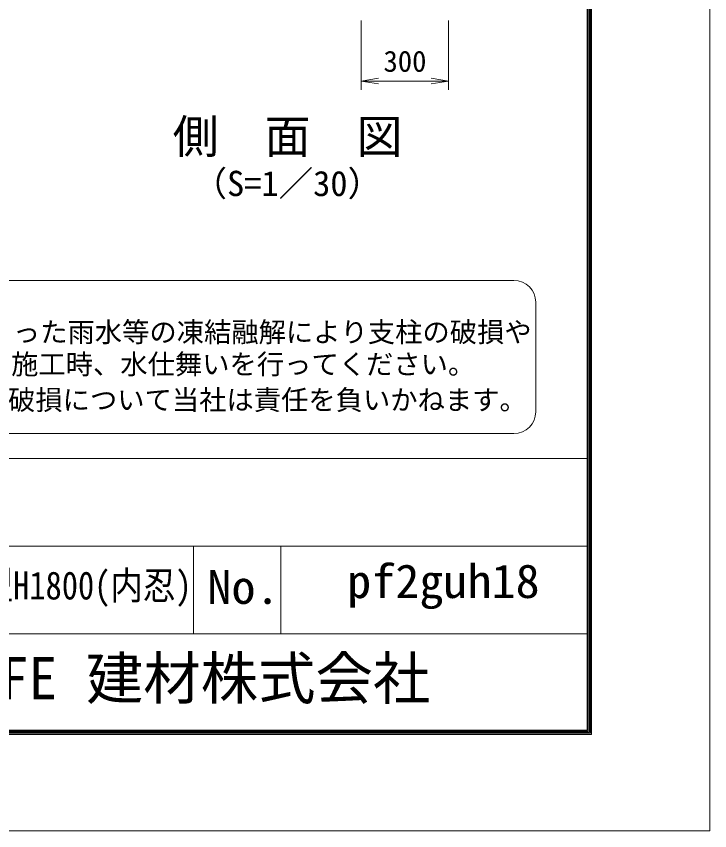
# Model space of a CAD drawing. Units: millimetres, scale not verified. Extents: x -6300 to 6300, y -4455 to 4455.
# Drawn here: x 3923 to 6300, y -4455 to -1664 of the extents above; entities that cross this region are included whole.
import ezdxf
from ezdxf.enums import TextEntityAlignment as Align

# ---------------------------------------------------------------- set-up
doc = ezdxf.new("R2010")
doc.units = ezdxf.units.MM
doc.header["$LTSCALE"] = 30
for name, color, linetype, lineweight in [('0-6_D-STR-DIM', 7, 'Continuous', 9), ('0-7_0', 7, 'Continuous', 9), ('0-9_D-TTL-TXT', 7, 'Continuous', 18), ('0-A_D-TTL', 7, 'Continuous', 9)]:
    doc.layers.add(name, color=color, linetype=linetype, lineweight=lineweight)
doc.styles.add('ＭＳ ゴシック', font='')
doc.styles.get('ＭＳ ゴシック').set_extended_font_data('MS Gothic')

# ---------------------------------------------------------------- blocks, each defined once
blk = doc.blocks.new('_Open')
at = {"layer": '0-7_0'}
blk.add_line((-30, 5), (0, 0), dxfattribs=at)
blk.add_lwpolyline([(-30, -5), (0, 0), (-30, 0)], dxfattribs=at)

msp = doc.modelspace()

# ---------------------------------------------------------------- linework, layer by layer
at = {"layer": '0-6_D-STR-DIM'}
for p, q in [((5104.94, -1679.05), (5104.94, -1915.98)), ((5404.94, -1679.05), (5404.94, -1915.98)), ((5164.94, -1885.98), (5344.94, -1885.98))]:
    msp.add_line(p, q, dxfattribs=at)
at = {"layer": '0-9_D-TTL-TXT', "color": 2}
for p, q in [((5628.64, -2569.05), (1960.31, -2569.05)), ((5703.64, -3019.05), (5703.64, -2644.05)), ((1960.31, -3094.05), (5628.64, -3094.05))]:
    msp.add_line(p, q, dxfattribs=at)
for centre, start, end in [((5628.64, -2644.05), 0, 90), ((5628.64, -3019.05), 270, 0)]:
    msp.add_arc(centre, 75, start, end, dxfattribs=at)
at = {"layer": '0-A_D-TTL'}
for p, q in [((3180, -3180), (5880, -3180)), ((3180, -3480), (5880, -3480)), ((4530, -3480), (4530, -3780)), ((4830, -3480), (4830, -3780)), ((3180, -3780), (5880, -3780))]:
    msp.add_line(p, q, dxfattribs=at)
at = {"layer": '0-A_D-TTL', "color": 2, "lineweight": 18}
msp.add_lwpolyline([(-6300, 4455), (6300, 4455), (6300, -4455), (-6300, -4455)], close=True, dxfattribs=at)
at = {"layer": '0-A_D-TTL'}
for points in [[(-5895, 4125), (5895, 4125), (5895, -4125), (-5895, -4125)], [(-5891.25, 4121.25), (5891.25, 4121.25), (5891.25, -4121.25), (-5891.25, -4121.25)], [(-5887.5, 4117.5), (5887.5, 4117.5), (5887.5, -4117.5), (-5887.5, -4117.5)], [(-5883.75, 4113.75), (5883.75, 4113.75), (5883.75, -4113.75), (-5883.75, -4113.75)], [(-5880, 4110), (5880, 4110), (5880, -4110), (-5880, -4110)]]:
    msp.add_lwpolyline(points, close=True, dxfattribs=at)

# ---------------------------------------------------------------- block references
at = {"layer": '0-6_D-STR-DIM', "xscale": 2, "yscale": 2, "rotation": 180}
msp.add_blockref('_Open', (5104.94, -1885.98), dxfattribs=at)
at = {"layer": '0-6_D-STR-DIM', "xscale": 2, "yscale": 2}
msp.add_blockref('_Open', (5404.94, -1885.98), dxfattribs=at)

# ---------------------------------------------------------------- texts
at = {"layer": '0-6_D-STR-DIM', "style": 'ＭＳ ゴシック'}
msp.add_text('300', height=72.14, dxfattribs=at).set_placement((5181.63, -1875.86), align=Align.BOTTOM_LEFT)
at = {"layer": '0-9_D-TTL-TXT', "style": 'ＭＳ ゴシック'}
for s, height, p in [('側\u3000面\u3000図', 115.5, (4458.94, -2168.26)), ('（S=1／30）', 86.66, (4527.17, -2306.22)), ('凍結の恐れがある場所への設置は、内部に溜まった雨水等の凍結融解により支柱の破損や', 68.62, (1945.59, -2801.06)), ('コンクリート基礎の破損の恐れがありますので施工時、水仕舞いを行ってください。', 68.62, (1939.42, -2911.2)), ('施工による水仕舞い不備で起こる支柱・基礎の破損について当社は責任を負いかねます。 ', 68.62, (1928.93, -3033.44)), ('JFE 建材株式会社', 144.3, (3768.57, -4047.76))]:
    msp.add_text(s, height=height, dxfattribs=at).set_placement(p, align=Align.BOTTOM_LEFT)
for s, height, width, p in [('pf2guh18', 115.5, 1.05, (5057, -3692.2)), ('PF-2G型H1800(内忍)', 96.11, 0.85, (3522.76, -3691.36)), ('No.', 115.5, 1.05, (4578, -3712.2))]:
    msp.add_text(s, height=height, dxfattribs=dict(at, width=width)).set_placement(p, align=Align.BOTTOM_LEFT)

doc.saveas('drawing.dxf')
